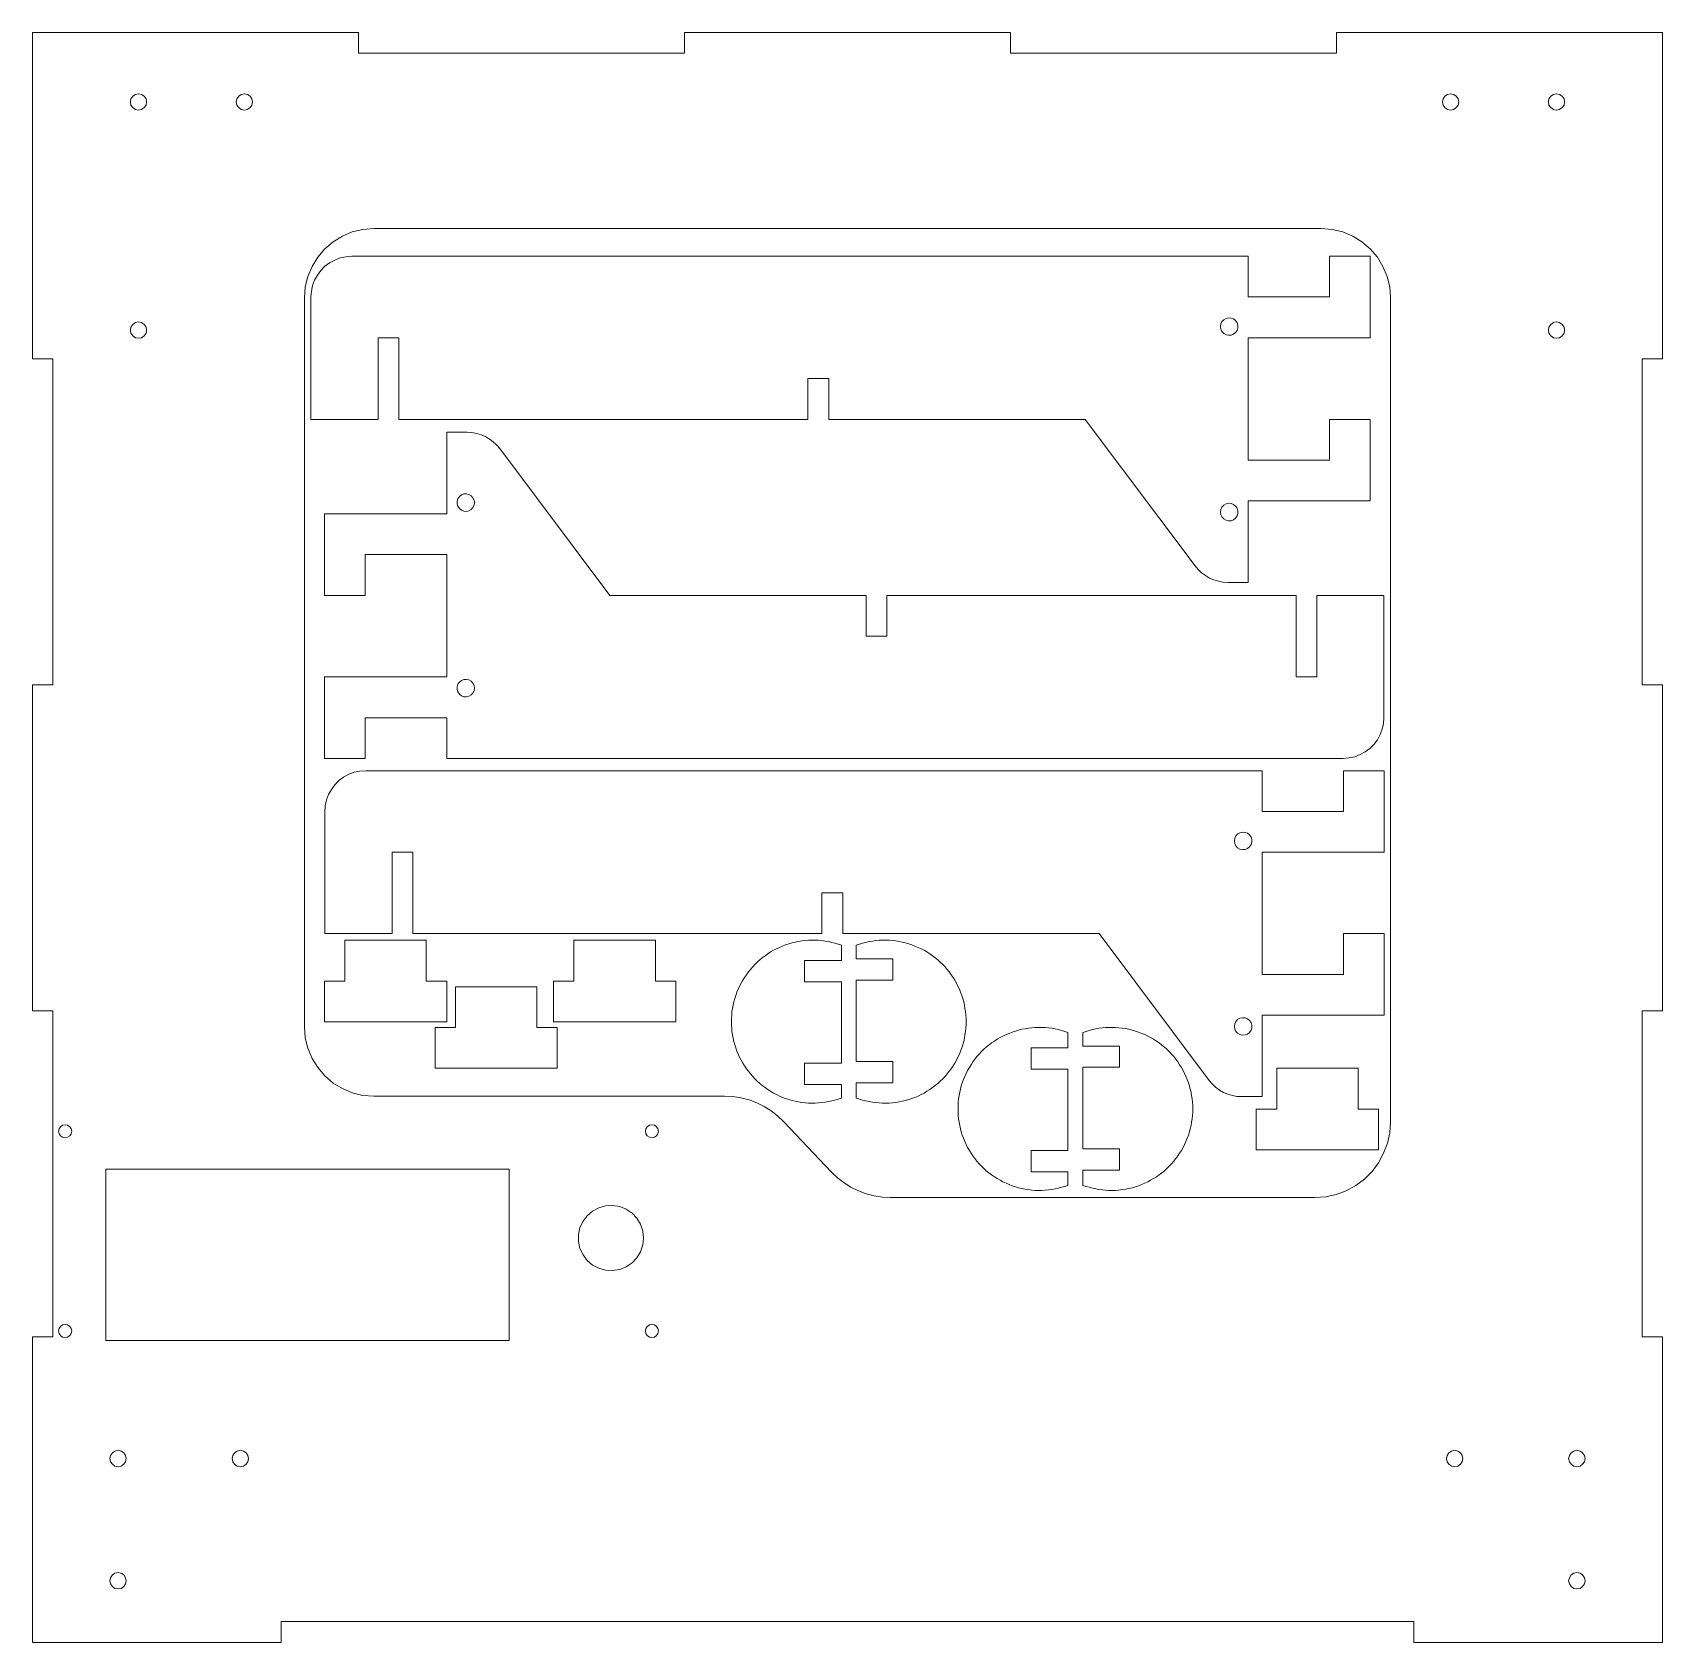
# Model space of a CAD drawing. Header units: inches. Extents: x 12 to 1222, y -811 to -8.
# Drawn here: x 822.5 to 1222.5, y -405 to -10 of the extents above; entities that cross this region are included whole.
import ezdxf

# ---------------------------------------------------------------- set-up
doc = ezdxf.new("R2010")
doc.units = ezdxf.units.IN
doc.header["$MEASUREMENT"] = 0
doc.layers.add('Layer 1', color=7, linetype='Continuous')

msp = doc.modelspace()

# ---------------------------------------------------------------- linework, layer by layer
at = {"layer": 'Layer 1', "lineweight": 0}
for points in [[(822.48, -10.02), (902.46, -10.02)], [(822.48, -90.03), (822.48, -10.02)], [(902.46, -10.02), (902.46, -15.03)], [(982.47, -10.02), (1062.48, -10.02)], [(982.47, -15.03), (982.47, -10.02)], [(1062.48, -10.02), (1062.48, -15.03)], [(1142.48, -15.03), (1142.48, -10.02)], [(1142.48, -10.02), (1222.46, -10.02)], [(1222.46, -10.02), (1222.46, -90.03)], [(982.47, -15.03), (902.46, -15.03)], [(1142.48, -15.03), (1062.48, -15.03)], [(850.46, -27.02), (850.32, -26.28), (849.89, -25.61), (849.22, -25.19), (848.48, -25.05), (847.71, -25.19), (847.07, -25.61), (846.61, -26.28), (846.47, -27.02), (846.61, -27.8), (847.07, -28.43), (847.71, -28.89), (848.48, -29.03), (849.22, -28.89), (849.89, -28.43), (850.32, -27.8), (850.46, -27.02)], [(876.46, -27.02), (876.32, -26.28), (875.89, -25.61), (875.22, -25.19), (874.48, -25.05), (873.71, -25.19), (873.07, -25.61), (872.61, -26.28), (872.47, -27.02), (872.61, -27.8), (873.07, -28.43), (873.71, -28.89), (874.48, -29.03), (875.22, -28.89), (875.89, -28.43), (876.32, -27.8), (876.46, -27.02)], [(1172.47, -27.02), (1172.33, -26.28), (1171.87, -25.61), (1171.23, -25.19), (1170.46, -25.05), (1169.72, -25.19), (1169.05, -25.61), (1168.62, -26.28), (1168.48, -27.02), (1168.62, -27.8), (1169.05, -28.43), (1169.72, -28.89), (1170.46, -29.03), (1171.23, -28.89), (1171.87, -28.43), (1172.33, -27.8), (1172.47, -27.02)], [(1198.47, -27.02), (1198.33, -26.28), (1197.87, -25.61), (1197.23, -25.19), (1196.46, -25.05), (1195.72, -25.19), (1195.04, -25.61), (1194.62, -26.28), (1194.48, -27.02), (1194.62, -27.8), (1195.04, -28.43), (1195.72, -28.89), (1196.46, -29.03), (1197.23, -28.89), (1197.87, -28.43), (1198.33, -27.8), (1198.47, -27.02)], [(906.2, -58.1), (903.55, -58.31), (900.94, -58.91), (898.51, -59.94), (896.21, -61.35), (894.2, -63.08), (892.48, -65.09), (891.06, -67.38), (890.04, -69.85), (889.41, -72.43), (889.19, -75.11)], [(1138.74, -58.1), (906.2, -58.1)], [(1155.75, -75.11), (1155.53, -72.43), (1154.9, -69.85), (1153.88, -67.38), (1152.5, -65.09), (1150.74, -63.08), (1148.73, -61.35), (1146.47, -59.94), (1144, -58.91), (1141.39, -58.31), (1138.74, -58.1)], [(900.8, -64.91), (899.35, -65.02), (897.98, -65.3), (896.64, -65.83), (895.37, -66.5), (894.24, -67.35), (893.22, -68.37), (892.37, -69.5), (891.7, -70.77), (891.2, -72.11), (890.89, -73.48), (890.78, -74.89)], [(1120.79, -64.91), (900.8, -64.91)], [(1120.79, -74.89), (1120.79, -64.91)], [(1150.77, -64.91), (1140.79, -64.91)], [(1140.79, -64.91), (1140.79, -74.89)], [(1150.77, -84.91), (1150.77, -64.91)], [(889.19, -75.11), (889.19, -254)], [(890.78, -74.89), (890.78, -104.92)], [(1140.79, -74.89), (1120.79, -74.89)], [(1155.75, -277.32), (1155.75, -75.11)], [(850.46, -83.04), (850.32, -82.27), (849.89, -81.63), (849.22, -81.17), (848.48, -81.03), (847.71, -81.17), (847.07, -81.63), (846.61, -82.27), (846.47, -83.04), (846.61, -83.78), (847.07, -84.46), (847.71, -84.88), (848.48, -85.02), (849.22, -84.88), (849.89, -84.46), (850.32, -83.78), (850.46, -83.04)], [(1113.98, -82.13), (1114.09, -82.76), (1114.37, -83.36), (1114.79, -83.82), (1115.36, -84.14), (1115.99, -84.28), (1116.63, -84.24), (1117.23, -84), (1117.72, -83.61), (1118.07, -83.08), (1118.25, -82.48), (1118.25, -81.81), (1118.07, -81.21), (1117.72, -80.68), (1117.23, -80.29), (1116.63, -80.05), (1115.99, -80.01), (1115.36, -80.15), (1114.79, -80.47), (1114.37, -80.93), (1114.09, -81.49), (1113.98, -82.13)], [(1198.47, -83.04), (1198.33, -82.27), (1197.87, -81.63), (1197.23, -81.17), (1196.46, -81.03), (1195.72, -81.17), (1195.04, -81.63), (1194.62, -82.27), (1194.48, -83.04), (1194.62, -83.78), (1195.04, -84.46), (1195.72, -84.88), (1196.46, -85.02), (1197.23, -84.88), (1197.87, -84.46), (1198.33, -83.78), (1198.47, -83.04)], [(907.26, -104.92), (907.26, -84.91)], [(907.26, -84.91), (912.34, -84.91)], [(912.34, -84.91), (912.34, -104.92)], [(1120.79, -114.9), (1120.79, -84.91)], [(1120.79, -84.91), (1150.77, -84.91)], [(827.49, -90.03), (822.48, -90.03)], [(827.49, -90.03), (827.49, -170.04)], [(1217.48, -170.04), (1217.48, -90.03)], [(1222.46, -90.03), (1217.48, -90.03)], [(1012.74, -104.92), (1012.74, -94.9)], [(1012.74, -94.9), (1017.85, -94.9)], [(1017.85, -94.9), (1017.85, -104.92)], [(890.78, -104.92), (907.26, -104.92)], [(912.34, -104.92), (1012.74, -104.92)], [(1017.85, -104.92), (1080.79, -104.92)], [(1080.79, -104.92), (1107.77, -140.9)], [(1150.77, -104.92), (1140.79, -104.92)], [(1140.79, -104.92), (1140.79, -114.9)], [(1150.77, -124.92), (1150.77, -104.92)], [(929.12, -108.09), (924.14, -108.09)], [(924.14, -108.09), (924.14, -128.09)], [(937.13, -112.11), (936.39, -111.23), (935.54, -110.42), (934.62, -109.75), (933.6, -109.15), (932.54, -108.69), (931.41, -108.37), (930.28, -108.16), (929.12, -108.09)], [(964.11, -148.1), (937.13, -112.11)], [(1140.79, -114.9), (1120.79, -114.9)], [(930.92, -125.34), (930.81, -124.71), (930.56, -124.14), (930.11, -123.65), (929.54, -123.33), (928.94, -123.19), (928.31, -123.23), (927.71, -123.47), (927.21, -123.86), (926.82, -124.39), (926.65, -125.02), (926.65, -125.66), (926.82, -126.26), (927.21, -126.79), (927.71, -127.21), (928.31, -127.42), (928.94, -127.49), (929.54, -127.35), (930.11, -127.04), (930.56, -126.54), (930.81, -125.98), (930.92, -125.34)], [(1113.98, -127.67), (1114.09, -128.31), (1114.37, -128.87), (1114.79, -129.36), (1115.36, -129.68), (1115.99, -129.82), (1116.63, -129.79), (1117.23, -129.54), (1117.72, -129.15), (1118.07, -128.62), (1118.25, -127.99), (1118.25, -127.35), (1118.07, -126.75), (1117.72, -126.22), (1117.23, -125.8), (1116.63, -125.59), (1115.99, -125.52), (1115.36, -125.66), (1114.79, -126.01), (1114.37, -126.47), (1114.09, -127.04), (1113.98, -127.67)], [(1120.79, -144.92), (1120.79, -124.92)], [(1120.79, -124.92), (1150.77, -124.92)], [(924.14, -128.09), (894.12, -128.09)], [(894.12, -128.09), (894.12, -148.1)], [(904.14, -148.1), (904.14, -138.11)], [(904.14, -138.11), (924.14, -138.11)], [(924.14, -138.11), (924.14, -168.1)], [(1107.77, -140.9), (1108.51, -141.78), (1109.36, -142.59), (1110.31, -143.26), (1111.3, -143.86), (1112.36, -144.32), (1113.49, -144.64), (1114.62, -144.85), (1115.78, -144.92)], [(1115.78, -144.92), (1120.79, -144.92)], [(894.12, -148.1), (904.14, -148.1)], [(1027.05, -148.1), (964.11, -148.1)], [(1027.05, -158.12), (1027.05, -148.1)], [(1132.56, -148.1), (1032.16, -148.1)], [(1032.16, -148.1), (1032.16, -158.12)], [(1132.56, -168.1), (1132.56, -148.1)], [(1154.11, -148.1), (1137.64, -148.1)], [(1137.64, -148.1), (1137.64, -168.1)], [(1154.11, -178.12), (1154.11, -148.1)], [(1032.16, -158.12), (1027.05, -158.12)], [(822.48, -170.04), (827.49, -170.04)], [(822.48, -250.05), (822.48, -170.04)], [(924.14, -168.1), (894.12, -168.1)], [(894.12, -168.1), (894.12, -188.1)], [(930.92, -170.89), (930.81, -170.25), (930.56, -169.65), (930.11, -169.19), (929.54, -168.87), (928.94, -168.73), (928.31, -168.77), (927.71, -169.02), (927.21, -169.4), (926.82, -169.93), (926.65, -170.53), (926.65, -171.2), (926.82, -171.8), (927.21, -172.33), (927.71, -172.72), (928.31, -172.97), (928.94, -173), (929.54, -172.86), (930.11, -172.54), (930.56, -172.09), (930.81, -171.52), (930.92, -170.89)], [(1137.64, -168.1), (1132.56, -168.1)], [(1217.48, -170.04), (1222.46, -170.04)], [(1222.46, -170.04), (1222.46, -250.05)], [(904.14, -188.1), (904.14, -178.12)], [(904.14, -178.12), (924.14, -178.12)], [(924.14, -178.12), (924.14, -188.1)], [(1144.13, -188.1), (1145.54, -188), (1146.95, -187.71), (1148.29, -187.18), (1149.53, -186.51), (1150.65, -185.67), (1151.68, -184.64), (1152.52, -183.52), (1153.23, -182.24), (1153.72, -180.9), (1154.01, -179.53), (1154.11, -178.12)], [(894.12, -188.1), (904.14, -188.1)], [(904.23, -191.14), (902.79, -191.21), (901.41, -191.52), (900.07, -192.02), (898.8, -192.72), (897.67, -193.57), (896.65, -194.56), (895.8, -195.72), (895.13, -196.96), (894.64, -198.3), (894.32, -199.71), (894.22, -201.12)], [(1124.22, -191.14), (904.23, -191.14)], [(924.14, -188.1), (1144.13, -188.1)], [(1124.22, -201.12), (1124.22, -191.14)], [(1154.21, -191.14), (1144.22, -191.14)], [(1144.22, -191.14), (1144.22, -201.12)], [(1154.21, -211.1), (1154.21, -191.14)], [(894.22, -201.12), (894.22, -231.1)], [(1144.22, -201.12), (1124.22, -201.12)], [(1117.41, -208.35), (1117.52, -208.99), (1117.8, -209.55), (1118.22, -210.04), (1118.79, -210.36), (1119.42, -210.5), (1120.06, -210.43), (1120.66, -210.22), (1121.15, -209.8), (1121.51, -209.27), (1121.68, -208.67), (1121.68, -208.03), (1121.51, -207.43), (1121.15, -206.9), (1120.66, -206.48), (1120.06, -206.27), (1119.42, -206.2), (1118.79, -206.34), (1118.22, -206.66), (1117.8, -207.15), (1117.52, -207.72), (1117.41, -208.35)], [(910.69, -231.1), (910.69, -211.1)], [(910.69, -211.1), (915.81, -211.1)], [(915.81, -211.1), (915.81, -231.1)], [(1124.22, -241.12), (1124.22, -211.1)], [(1124.22, -211.1), (1154.21, -211.1)], [(1016.21, -231.1), (1016.21, -221.12)], [(1016.21, -221.12), (1021.29, -221.12)], [(1021.29, -221.12), (1021.29, -231.1)], [(894.22, -231.1), (910.69, -231.1)], [(915.81, -231.1), (1016.21, -231.1)], [(1021.29, -231.1), (1084.22, -231.1)], [(1084.22, -231.1), (1111.21, -267.12)], [(1154.21, -231.1), (1144.22, -231.1)], [(1144.22, -231.1), (1144.22, -241.12)], [(1154.21, -251.1), (1154.21, -231.1)], [(919.1, -232.72), (899.1, -232.72)], [(899.1, -232.72), (899.1, -242.74)], [(919.1, -242.74), (919.1, -232.72)], [(975.33, -232.72), (955.33, -232.72)], [(955.33, -232.72), (955.33, -242.74)], [(975.33, -242.74), (975.33, -232.72)], [(1020.96, -233.95), (1020.19, -233.71), (1019.38, -233.46), (1018.6, -233.25), (1017.79, -233.07), (1016.98, -232.93), (1016.17, -232.82), (1015.36, -232.75), (1014.54, -232.72), (1013.73, -232.72), (1012.89, -232.72), (1012.07, -232.79), (1011.26, -232.9), (1010.45, -233.04), (1009.64, -233.18), (1008.86, -233.39), (1008.05, -233.6), (1007.28, -233.85), (1006.54, -234.17), (1005.76, -234.48), (1005.02, -234.84), (1004.31, -235.19), (1003.61, -235.61), (1002.9, -236.07), (1002.23, -236.53), (1001.56, -237.02), (1000.93, -237.55), (1000.33, -238.08), (999.76, -238.65), (999.2, -239.25), (998.63, -239.88), (998.14, -240.52), (997.65, -241.19), (997.19, -241.86), (996.76, -242.56), (996.34, -243.27), (995.99, -244.01), (995.64, -244.75), (995.32, -245.49), (995.04, -246.27), (994.79, -247.04), (994.58, -247.85), (994.4, -248.63), (994.26, -249.44), (994.12, -250.25), (994.05, -251.06), (994.01, -251.87), (993.98, -252.72), (994.01, -253.53), (994.05, -254.34), (994.12, -255.16), (994.26, -255.97), (994.4, -256.78), (994.58, -257.59), (994.79, -258.37), (995.04, -259.14), (995.32, -259.92), (995.64, -260.69), (995.99, -261.44), (996.34, -262.14), (996.76, -262.88), (997.19, -263.55), (997.65, -264.26), (998.14, -264.89), (998.63, -265.53), (999.2, -266.16), (999.76, -266.76), (1000.33, -267.33), (1000.93, -267.89), (1001.56, -268.38), (1002.23, -268.88), (1002.9, -269.37), (1003.61, -269.8), (1004.31, -270.22), (1005.02, -270.61), (1005.76, -270.96), (1006.54, -271.28), (1007.28, -271.56), (1008.05, -271.81), (1008.86, -272.05), (1009.64, -272.23), (1010.45, -272.41), (1011.26, -272.51), (1012.07, -272.62), (1012.89, -272.69), (1013.73, -272.69), (1014.54, -272.69), (1015.36, -272.65), (1016.17, -272.58), (1016.98, -272.48), (1017.79, -272.34), (1018.6, -272.16), (1019.38, -271.95), (1020.19, -271.74), (1020.96, -271.45)], [(1020.96, -237.69), (1020.96, -233.95)], [(1024.63, -271.45), (1025.41, -271.74), (1026.18, -271.95), (1026.96, -272.16), (1027.77, -272.34), (1028.58, -272.48), (1029.39, -272.58), (1030.21, -272.65), (1031.02, -272.69), (1031.86, -272.69), (1032.67, -272.69), (1033.49, -272.62), (1034.3, -272.51), (1035.11, -272.41), (1035.92, -272.23), (1036.7, -272.05), (1037.51, -271.81), (1038.28, -271.56), (1039.02, -271.28), (1039.8, -270.96), (1040.54, -270.61), (1041.25, -270.22), (1041.95, -269.8), (1042.66, -269.37), (1043.33, -268.88), (1044, -268.38), (1044.63, -267.89), (1045.23, -267.33), (1045.83, -266.76), (1046.4, -266.16), (1046.93, -265.53), (1047.42, -264.89), (1047.91, -264.26), (1048.37, -263.55), (1048.8, -262.88), (1049.22, -262.14), (1049.57, -261.44), (1049.93, -260.69), (1050.24, -259.92), (1050.53, -259.14), (1050.77, -258.37), (1050.98, -257.59), (1051.16, -256.78), (1051.3, -255.97), (1051.44, -255.16), (1051.51, -254.34), (1051.58, -253.53), (1051.58, -252.72), (1051.58, -251.87), (1051.51, -251.06), (1051.44, -250.25), (1051.3, -249.44), (1051.16, -248.63), (1050.98, -247.85), (1050.77, -247.04), (1050.53, -246.27), (1050.24, -245.49), (1049.93, -244.75), (1049.57, -244.01), (1049.22, -243.27), (1048.8, -242.56), (1048.37, -241.86), (1047.91, -241.19), (1047.42, -240.52), (1046.93, -239.88), (1046.4, -239.25), (1045.83, -238.65), (1045.23, -238.08), (1044.63, -237.55), (1044, -237.02), (1043.33, -236.53), (1042.66, -236.07), (1041.95, -235.61), (1041.25, -235.19), (1040.54, -234.84), (1039.8, -234.48), (1039.02, -234.17), (1038.28, -233.85), (1037.51, -233.6), (1036.7, -233.39), (1035.92, -233.18), (1035.11, -233), (1034.3, -232.9), (1033.49, -232.79), (1032.67, -232.72), (1031.86, -232.72), (1031.02, -232.72), (1030.21, -232.75), (1029.39, -232.82), (1028.58, -232.93), (1027.77, -233.07), (1026.96, -233.25), (1026.18, -233.46), (1025.41, -233.71), (1024.63, -233.95)], [(1024.63, -233.95), (1024.63, -237.3)], [(1011.93, -242.91), (1011.93, -237.69)], [(1011.93, -237.69), (1020.96, -237.69)], [(1024.63, -237.3), (1033.63, -237.3)], [(1033.63, -237.3), (1033.63, -242.49)], [(894.12, -242.74), (894.12, -252.72)], [(899.1, -242.74), (894.12, -242.74)], [(924.11, -242.74), (919.1, -242.74)], [(924.11, -252.72), (924.11, -242.74)], [(950.36, -242.74), (950.36, -252.72)], [(955.33, -242.74), (950.36, -242.74)], [(980.34, -242.74), (975.33, -242.74)], [(980.34, -252.72), (980.34, -242.74)], [(1020.96, -242.91), (1011.93, -242.91)], [(1020.96, -262.92), (1020.96, -242.91)], [(1033.63, -242.49), (1024.63, -242.49)], [(1024.63, -242.49), (1024.63, -262.49)], [(1144.22, -241.12), (1124.22, -241.12)], [(946.23, -244.13), (926.26, -244.13)], [(926.26, -244.13), (926.26, -254.15)], [(946.23, -254.15), (946.23, -244.13)], [(827.49, -250.05), (822.48, -250.05)], [(827.49, -250.05), (827.49, -330.02)], [(1117.41, -253.89), (1117.52, -254.53), (1117.8, -255.09), (1118.22, -255.55), (1118.79, -255.87), (1119.42, -256.04), (1120.06, -255.97), (1120.66, -255.76), (1121.15, -255.34), (1121.51, -254.81), (1121.68, -254.21), (1121.68, -253.57), (1121.51, -252.94), (1121.15, -252.41), (1120.66, -252.02), (1120.06, -251.78), (1119.42, -251.74), (1118.79, -251.88), (1118.22, -252.2), (1117.8, -252.66), (1117.52, -253.26), (1117.41, -253.89)], [(1124.22, -271.11), (1124.22, -251.1)], [(1124.22, -251.1), (1154.21, -251.1)], [(1217.48, -330.02), (1217.48, -250.05)], [(1222.46, -250.05), (1217.48, -250.05)], [(889.19, -254), (889.41, -256.64), (890.04, -259.25), (891.06, -261.72), (892.48, -263.98), (894.2, -266.03), (896.21, -267.76), (898.51, -269.13), (900.94, -270.15), (903.55, -270.79), (906.2, -271)], [(894.12, -252.72), (924.11, -252.72)], [(921.25, -254.15), (921.25, -264.13)], [(926.26, -254.15), (921.25, -254.15)], [(951.24, -254.15), (946.23, -254.15)], [(950.36, -252.72), (980.34, -252.72)], [(951.24, -264.13), (951.24, -254.15)], [(1076.57, -255.37), (1075.8, -255.12), (1074.99, -254.87), (1074.21, -254.66), (1073.4, -254.49), (1072.59, -254.34), (1071.77, -254.24), (1070.96, -254.17), (1070.15, -254.13), (1069.34, -254.13), (1068.49, -254.13), (1067.68, -254.2), (1066.87, -254.31), (1066.06, -254.45), (1065.25, -254.59), (1064.47, -254.8), (1063.66, -255.01), (1062.89, -255.26), (1062.14, -255.58), (1061.37, -255.9), (1060.63, -256.25), (1059.92, -256.6), (1059.22, -257.03), (1058.51, -257.48), (1057.84, -257.94), (1057.17, -258.44), (1056.54, -258.97), (1055.94, -259.49), (1055.37, -260.06), (1054.81, -260.66), (1054.24, -261.29), (1053.75, -261.93), (1053.25, -262.6), (1052.8, -263.27), (1052.37, -263.98), (1051.95, -264.68), (1051.6, -265.42), (1051.24, -266.16), (1050.93, -266.9), (1050.64, -267.68), (1050.4, -268.46), (1050.18, -269.27), (1050.01, -270.04), (1049.87, -270.85), (1049.73, -271.67), (1049.66, -272.48), (1049.62, -273.29), (1049.59, -274.14), (1049.62, -274.95), (1049.66, -275.76), (1049.73, -276.57), (1049.87, -277.38), (1050.01, -278.19), (1050.18, -279), (1050.4, -279.78), (1050.64, -280.56), (1050.93, -281.33), (1051.24, -282.11), (1051.6, -282.85), (1051.95, -283.55), (1052.37, -284.29), (1052.8, -284.97), (1053.25, -285.67), (1053.75, -286.31), (1054.24, -286.94), (1054.81, -287.58), (1055.37, -288.18), (1055.94, -288.74), (1056.54, -289.3), (1057.17, -289.8), (1057.84, -290.29), (1058.51, -290.79), (1059.22, -291.21), (1059.92, -291.63), (1060.63, -292.02), (1061.37, -292.37), (1062.14, -292.69), (1062.89, -292.97), (1063.66, -293.22), (1064.47, -293.47), (1065.25, -293.64), (1066.06, -293.82), (1066.87, -293.93), (1067.68, -294.03), (1068.49, -294.1), (1069.34, -294.1), (1070.15, -294.1), (1070.96, -294.07), (1071.77, -294), (1072.59, -293.89), (1073.4, -293.75), (1074.21, -293.57), (1074.99, -293.36), (1075.8, -293.15), (1076.57, -292.87)], [(1076.57, -259.11), (1076.57, -255.37)], [(1080.24, -292.87), (1081.02, -293.15), (1081.79, -293.36), (1082.57, -293.57), (1083.38, -293.75), (1084.19, -293.89), (1085, -294), (1085.81, -294.07), (1086.62, -294.1), (1087.47, -294.1), (1088.28, -294.1), (1089.09, -294.03), (1089.91, -293.93), (1090.72, -293.82), (1091.53, -293.64), (1092.3, -293.47), (1093.12, -293.22), (1093.89, -292.97), (1094.63, -292.69), (1095.41, -292.37), (1096.15, -292.02), (1096.85, -291.63), (1097.56, -291.21), (1098.27, -290.79), (1098.94, -290.29), (1099.61, -289.8), (1100.24, -289.3), (1100.84, -288.74), (1101.44, -288.18), (1102, -287.58), (1102.53, -286.94), (1103.03, -286.31), (1103.52, -285.67), (1103.98, -284.97), (1104.4, -284.29), (1104.83, -283.55), (1105.18, -282.85), (1105.53, -282.11), (1105.85, -281.33), (1106.13, -280.56), (1106.38, -279.78), (1106.59, -279), (1106.77, -278.19), (1106.91, -277.38), (1107.05, -276.57), (1107.12, -275.76), (1107.19, -274.95), (1107.19, -274.14), (1107.19, -273.29), (1107.12, -272.48), (1107.05, -271.67), (1106.91, -270.85), (1106.77, -270.04), (1106.59, -269.27), (1106.38, -268.46), (1106.13, -267.68), (1105.85, -266.9), (1105.53, -266.16), (1105.18, -265.42), (1104.83, -264.68), (1104.4, -263.98), (1103.98, -263.27), (1103.52, -262.6), (1103.03, -261.93), (1102.53, -261.29), (1102, -260.66), (1101.44, -260.06), (1100.84, -259.49), (1100.24, -258.97), (1099.61, -258.44), (1098.94, -257.94), (1098.27, -257.48), (1097.56, -257.03), (1096.85, -256.6), (1096.15, -256.25), (1095.41, -255.9), (1094.63, -255.58), (1093.89, -255.26), (1093.12, -255.01), (1092.3, -254.8), (1091.53, -254.59), (1090.72, -254.41), (1089.91, -254.31), (1089.09, -254.2), (1088.28, -254.13), (1087.47, -254.13), (1086.62, -254.13), (1085.81, -254.17), (1085, -254.24), (1084.19, -254.34), (1083.38, -254.49), (1082.57, -254.66), (1081.79, -254.87), (1081.02, -255.12), (1080.24, -255.37)], [(1080.24, -255.37), (1080.24, -258.72)], [(1067.54, -264.33), (1067.54, -259.11)], [(1067.54, -259.11), (1076.57, -259.11)], [(1080.24, -258.72), (1089.24, -258.72)], [(1089.24, -258.72), (1089.24, -263.9)], [(1011.93, -268.1), (1011.93, -262.92)], [(1011.93, -262.92), (1020.96, -262.92)], [(1024.63, -262.49), (1033.63, -262.49)], [(1033.63, -262.49), (1033.63, -267.71)], [(1089.24, -263.9), (1080.24, -263.9)], [(1080.24, -263.9), (1080.24, -283.91)], [(921.25, -264.13), (951.24, -264.13)], [(1033.63, -267.71), (1024.63, -267.71)], [(1024.63, -267.71), (1024.63, -271.45)], [(1076.57, -264.33), (1067.54, -264.33)], [(1076.57, -284.33), (1076.57, -264.33)], [(1111.21, -267.12), (1111.98, -268), (1112.79, -268.78), (1113.75, -269.48), (1114.73, -270.05), (1115.83, -270.51), (1116.92, -270.86), (1118.05, -271.04), (1119.21, -271.11)], [(1147.76, -264.12), (1127.8, -264.12)], [(1127.8, -264.12), (1127.8, -274.14)], [(1147.76, -274.14), (1147.76, -264.12)], [(906.2, -271), (992.31, -271)], [(992.31, -271), (994.32, -271.11), (996.33, -271.43), (998.31, -271.92), (1000.21, -272.62), (1002.01, -273.54), (1003.74, -274.6), (1005.33, -275.83), (1006.81, -277.25)], [(1020.96, -268.1), (1011.93, -268.1)], [(1020.96, -271.45), (1020.96, -268.1)], [(1119.21, -271.11), (1124.22, -271.11)], [(1122.79, -274.14), (1122.79, -284.12)], [(1127.8, -274.14), (1122.79, -274.14)], [(1152.77, -274.14), (1147.76, -274.14)], [(1152.77, -284.12), (1152.77, -274.14)], [(832.08, -279.61), (831.94, -279.01), (831.62, -278.48), (831.09, -278.13), (830.49, -278.02), (829.86, -278.13), (829.33, -278.48), (829.01, -279.01), (828.87, -279.61), (829.01, -280.24), (829.33, -280.74), (829.86, -281.09), (830.49, -281.23), (831.09, -281.09), (831.62, -280.74), (831.94, -280.24), (832.08, -279.61)], [(976.08, -279.61), (975.94, -279.01), (975.62, -278.48), (975.1, -278.13), (974.46, -278.02), (973.86, -278.13), (973.33, -278.48), (973.01, -279.01), (972.87, -279.61), (973.01, -280.24), (973.33, -280.74), (973.86, -281.09), (974.46, -281.23), (975.1, -281.09), (975.62, -280.74), (975.94, -280.24), (976.08, -279.61)], [(1006.81, -277.25), (1018.56, -289.63)], [(1137.19, -295.87), (1139.84, -295.66), (1142.41, -295.1), (1144.88, -294.18), (1147.21, -292.91), (1149.32, -291.32), (1151.19, -289.45), (1152.78, -287.34), (1154.05, -285.01), (1154.97, -282.54), (1155.53, -279.96), (1155.75, -277.32)], [(1080.24, -283.91), (1089.24, -283.91)], [(1089.24, -283.91), (1089.24, -289.13)], [(1067.54, -289.52), (1067.54, -284.33)], [(1067.54, -284.33), (1076.57, -284.33)], [(1122.79, -284.12), (1152.77, -284.12)], [(939.47, -288.92), (840.48, -288.92)], [(840.48, -288.92), (840.48, -330.94)], [(939.47, -330.94), (939.47, -288.92)], [(1018.56, -289.63), (1020, -291.04), (1021.63, -292.27), (1023.32, -293.33), (1025.15, -294.25), (1027.06, -294.96), (1029.04, -295.45), (1031.05, -295.77), (1033.06, -295.87)], [(1076.57, -289.52), (1067.54, -289.52)], [(1076.57, -292.87), (1076.57, -289.52)], [(1089.24, -289.13), (1080.24, -289.13)], [(1080.24, -289.13), (1080.24, -292.87)], [(1033.06, -295.87), (1137.19, -295.87)], [(972.41, -305.82), (972.24, -304.09), (971.67, -302.43), (970.79, -300.95), (969.59, -299.72), (968.15, -298.73), (966.56, -298.1), (964.83, -297.81), (963.1, -297.92), (961.44, -298.38), (959.93, -299.19), (958.59, -300.32), (957.56, -301.69), (956.82, -303.25), (956.47, -304.94), (956.47, -306.67), (956.82, -308.36), (957.56, -309.95), (958.59, -311.32), (959.93, -312.42), (961.44, -313.23), (963.1, -313.69), (964.83, -313.79), (966.56, -313.51), (968.15, -312.88), (969.59, -311.92), (970.79, -310.65), (971.67, -309.17), (972.24, -307.51), (972.41, -305.82)], [(832.08, -328.61), (831.94, -328.01), (831.62, -327.48), (831.09, -327.13), (830.49, -327.02), (829.86, -327.13), (829.33, -327.48), (829.01, -328.01), (828.87, -328.61), (829.01, -329.25), (829.33, -329.74), (829.86, -330.09), (830.49, -330.23), (831.09, -330.09), (831.62, -329.74), (831.94, -329.25), (832.08, -328.61)], [(976.08, -328.61), (975.94, -328.01), (975.62, -327.48), (975.1, -327.13), (974.46, -327.02), (973.86, -327.13), (973.33, -327.48), (973.01, -328.01), (972.87, -328.61), (973.01, -329.25), (973.33, -329.74), (973.86, -330.09), (974.46, -330.23), (975.1, -330.09), (975.62, -329.74), (975.94, -329.25), (976.08, -328.61)], [(822.48, -330.02), (827.49, -330.02)], [(822.48, -405.02), (822.48, -330.02)], [(840.48, -330.94), (939.47, -330.94)], [(1217.48, -330.02), (1222.46, -330.02)], [(1222.46, -330.02), (1222.46, -405.02)], [(845.48, -359.9), (845.31, -359.13), (844.89, -358.49), (844.25, -358.07), (843.47, -357.89), (842.7, -358.07), (842.06, -358.49), (841.64, -359.13), (841.46, -359.9), (841.64, -360.68), (842.06, -361.31), (842.7, -361.74), (843.47, -361.91), (844.25, -361.74), (844.89, -361.31), (845.31, -360.68), (845.48, -359.9)], [(875.47, -359.9), (875.33, -359.13), (874.91, -358.49), (874.24, -358.07), (873.46, -357.89), (872.72, -358.07), (872.05, -358.49), (871.63, -359.13), (871.49, -359.9), (871.63, -360.68), (872.05, -361.31), (872.72, -361.74), (873.46, -361.91), (874.24, -361.74), (874.91, -361.31), (875.33, -360.68), (875.47, -359.9)], [(1173.46, -359.9), (1173.31, -359.13), (1172.89, -358.49), (1172.22, -358.07), (1171.48, -357.89), (1170.7, -358.07), (1170.07, -358.49), (1169.61, -359.13), (1169.47, -359.9), (1169.61, -360.68), (1170.07, -361.31), (1170.7, -361.74), (1171.48, -361.91), (1172.22, -361.74), (1172.89, -361.31), (1173.31, -360.68), (1173.46, -359.9)], [(1203.48, -359.9), (1203.3, -359.13), (1202.88, -358.49), (1202.24, -358.07), (1201.47, -357.89), (1200.69, -358.07), (1200.05, -358.49), (1199.63, -359.13), (1199.45, -359.9), (1199.63, -360.68), (1200.05, -361.31), (1200.69, -361.74), (1201.47, -361.91), (1202.24, -361.74), (1202.88, -361.31), (1203.3, -360.68), (1203.48, -359.9)], [(845.48, -389.89), (845.31, -389.15), (844.89, -388.48), (844.25, -388.05), (843.47, -387.91), (842.7, -388.05), (842.06, -388.48), (841.64, -389.15), (841.46, -389.89), (841.64, -390.66), (842.06, -391.33), (842.7, -391.76), (843.47, -391.9), (844.25, -391.76), (844.89, -391.33), (845.31, -390.66), (845.48, -389.89)], [(1203.48, -389.89), (1203.3, -389.15), (1202.88, -388.48), (1202.24, -388.05), (1201.47, -387.91), (1200.69, -388.05), (1200.05, -388.48), (1199.63, -389.15), (1199.45, -389.89), (1199.63, -390.66), (1200.05, -391.33), (1200.69, -391.76), (1201.47, -391.9), (1202.24, -391.76), (1202.88, -391.33), (1203.3, -390.66), (1203.48, -389.89)], [(883.48, -399.91), (883.48, -405.02)], [(1161.46, -399.91), (883.48, -399.91)], [(1161.46, -405.02), (1161.46, -399.91)], [(822.48, -405.02), (883.48, -405.02)], [(1161.46, -405.02), (1222.46, -405.02)]]:
    msp.add_lwpolyline(points, dxfattribs=at)

doc.saveas('drawing.dxf')
